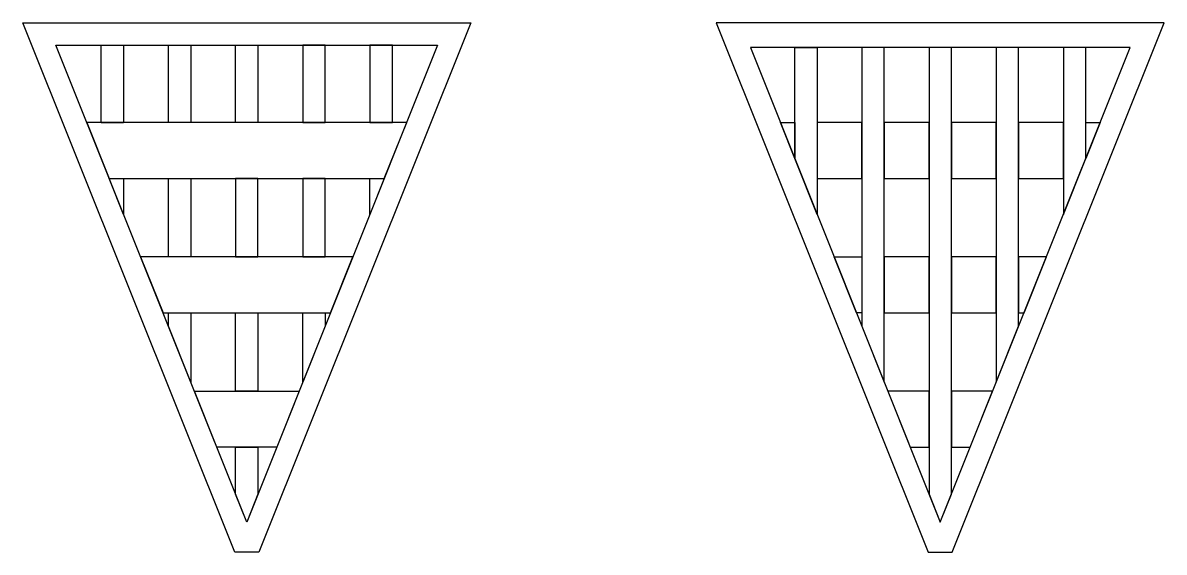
# Model space of a CAD drawing. Header units: millimetres. Extents: x 1762 to 11955, y 862 to 5593.
import ezdxf

# ---------------------------------------------------------------- set-up
doc = ezdxf.new("R2010")
doc.units = ezdxf.units.MM
doc.header["$MEASUREMENT"] = 0
for name, color, linetype in [('margini', 9, 'Continuous'), ('scanduri orizontale', 25, 'Continuous'), ('scanduri verticale', 23, 'Continuous')]:
    doc.layers.add(name, color=color, linetype=linetype)

msp = doc.modelspace()

# ---------------------------------------------------------------- linework, layer by layer
at = {"layer": 'margini'}
for points in [[(3654, 862), (1762, 5593), (5762, 5593), (3870, 862)], [(10062, 862), (11955, 5593), (7955, 5593), (9847, 862)], [(5466, 5393), (3762, 1131), (2057, 5393)], [(8259, 5371), (9955, 1131), (11650, 5371)]]:
    msp.add_lwpolyline(points, close=True, dxfattribs=at)
at = {"layer": 'scanduri orizontale'}
for points in [[(5190, 4701), (2334, 4701), (2534, 4201), (4990, 4201)], [(8655, 4701), (8655, 4381), (8527, 4701)], [(8855, 4201), (9255, 4201), (9255, 4701), (8855, 4701)], [(9455, 4201), (9855, 4201), (9855, 4701), (9455, 4701)], [(10055, 4201), (10455, 4201), (10455, 4701), (10055, 4701)], [(10655, 4201), (11055, 4201), (11055, 4701), (10655, 4701)], [(11383, 4701), (11255, 4381), (11255, 4701)], [(3014, 3001), (4510, 3001), (4710, 3501), (2814, 3501)], [(9207, 3001), (9007, 3501), (9255, 3501), (9255, 3001)], [(9455, 3001), (9855, 3001), (9855, 3501), (9455, 3501)], [(10055, 3001), (10455, 3001), (10455, 3501), (10055, 3501)], [(10655, 3001), (10703, 3001), (10903, 3501), (10655, 3501)], [(3294, 2301), (4230, 2301), (4030, 1801), (3494, 1801)], [(9855, 2301), (9487, 2301), (9687, 1801), (9855, 1801)], [(10423, 2301), (10055, 2301), (10055, 1801), (10223, 1801)]]:
    msp.add_lwpolyline(points, close=True, dxfattribs=at)
at = {"layer": 'scanduri verticale'}
for p, q in [((2462, 5393), (2662, 5393)), ((2462, 4701), (2662, 4701))]:
    msp.add_line(p, q, dxfattribs=at)
for points in [[(2462, 5393), (2662, 5393), (2662, 4701), (2462, 4701)], [(3062, 4701), (3062, 5393), (3262, 5393), (3262, 4701)], [(3662, 4701), (3662, 5393), (3862, 5393), (3862, 4701)], [(4262, 5393), (4262, 4701), (4462, 4701), (4462, 5393)], [(4862, 5393), (4862, 4701), (5062, 4701), (5062, 5393)], [(8655, 4381), (8655, 5371), (8855, 5371), (8855, 3881)], [(9455, 2381), (9455, 5371), (9255, 5371), (9255, 2881)], [(9955, 1131), (10055, 1381), (10055, 5371), (9855, 5371), (9855, 1381)], [(10655, 2881), (10655, 5371), (10455, 5371), (10455, 2381)], [(11255, 4381), (11255, 5371), (11055, 5371), (11055, 3881)], [(2534, 4201), (2662, 4201), (2662, 3881)], [(3062, 3501), (3062, 4201), (3262, 4201), (3262, 3501)], [(3662, 4201), (3662, 3501), (3862, 3501), (3862, 4201)], [(4462, 3501), (4462, 4201), (4262, 4201), (4262, 3501)], [(4862, 3881), (4862, 4201), (4990, 4201)], [(3062, 2881), (3062, 3001), (3262, 3001), (3262, 2381)], [(3662, 2301), (3662, 3001), (3862, 3001), (3862, 2301)], [(4262, 3001), (4462, 3001), (4462, 2881), (4262, 2381)], [(3762, 1131), (3662, 1381), (3662, 1801), (3862, 1801), (3862, 1381)]]:
    msp.add_lwpolyline(points, close=True, dxfattribs=at)

doc.saveas('drawing.dxf')
